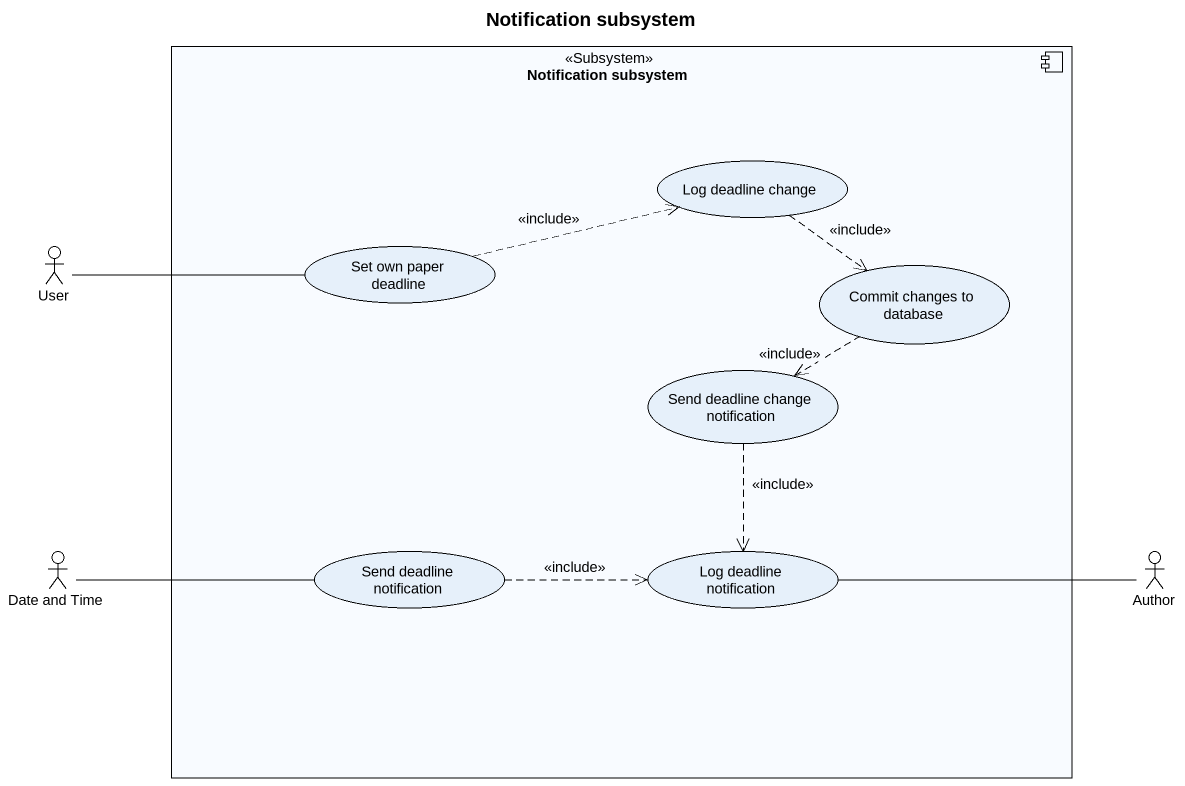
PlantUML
@startuml
title Notification subsystem
component "Notification subsystem" as Notification_subsystem <<Subsystem>> {
  usecase "Log deadline change" as Log_deadline_change
  usecase "Set own paper deadline" as Set_own_paper_deadline
  usecase "Commit changes to database" as Commit_changes_to_database
  usecase "Send deadline change notification" as Send_deadline_change
  usecase "Send deadline notification" as Send_deadline_notification
  usecase "Log deadline notification" as Log_deadline_notification
}
actor User
actor "Date and Time" as Date_and_Time
actor Author
Log_deadline_change ..> Commit_changes_to_database : <<include>>
User -right- Set_own_paper_deadline
Set_own_paper_deadline .right.> Log_deadline_change : <<include>>
Commit_changes_to_database .left.> Send_deadline_change : <<include>>
Send_deadline_change ..> Log_deadline_notification : <<include>>
Date_and_Time -right- Send_deadline_notification
Send_deadline_notification .right.> Log_deadline_notification : <<include>>
Log_deadline_notification -right- Author
@enduml
